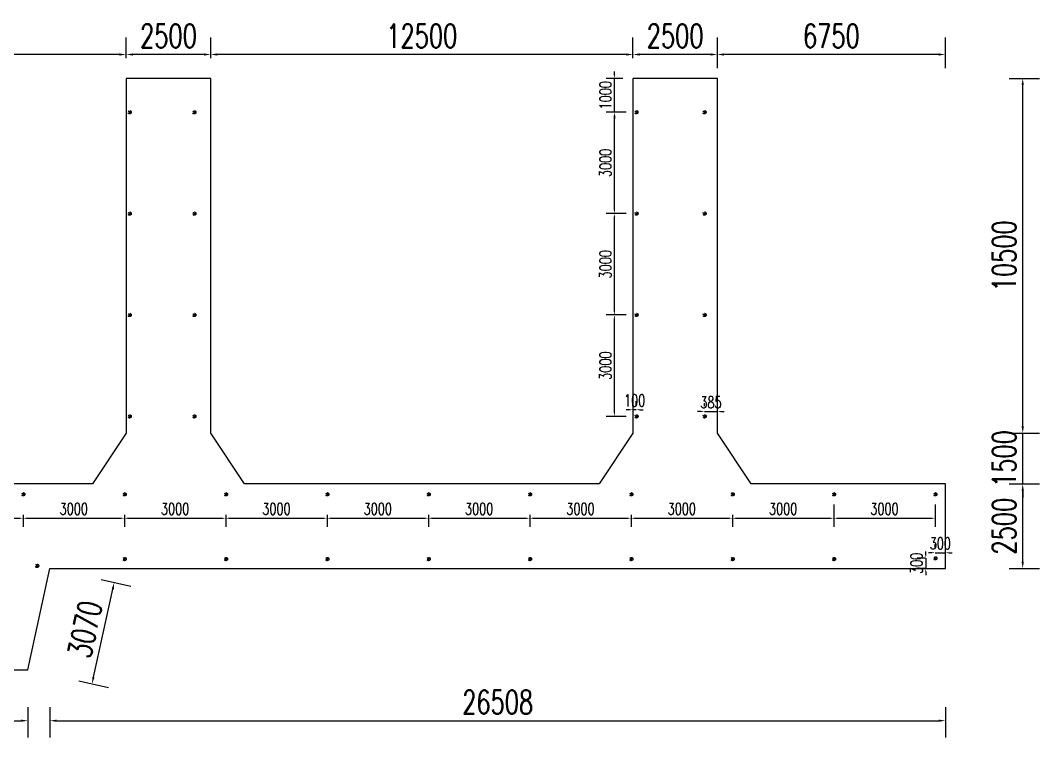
# Model space of a CAD drawing. Extents: x -18540 to 926017, y -610001 to -56924.
# Drawn here: x 618944 to 649118, y -315279 to -294057 of the extents above; entities that cross this region are included whole.
import ezdxf

# ---------------------------------------------------------------- set-up
doc = ezdxf.new("R2010")
doc.units = 0
doc.header["$LTSCALE"] = 10
doc.header["$MEASUREMENT"] = 0
doc.linetypes.add('ACAD_ISO14W100', pattern=[24, 12, -3, 0, -3, 0, -3, 0, -3])
doc.layers.add('PUB_DIM', color=3, linetype='Continuous')
doc.layers.add('W-STEEL_FRAME钢架', color=3, linetype='Continuous')
doc.layers.add('文字标注', color=7, linetype='Continuous', lineweight=18)
doc.styles.add('STANDARD_T3', font='simplex.shx', dxfattribs={"width": 0.7, "bigfont": 'gbcbig.shx'})
doc.dimstyles.new('W&&100', dxfattribs={"dimtxt": 350, "dimasz": 100, "dimexe": 250, "dimexo": 300, "dimgap": 100, "dimtad": 1, "dimdec": 0, "dimzin": 0, "dimdsep": 46, "dimtxsty": 'STANDARD_T3', "dimcen": 0.09, "dimclrd": 1, "dimclre": 1, "dimclrt": 7, "dimazin": 2, "dimtfac": 1, "dimtdec": 0, "dimtix": 1, "dimtmove": 2, "dimatfit": 3, "dimfxl": 100, "dimtolj": 1, "dimtzin": 0, "dimarcsym": 0})
doc.dimstyles.new('W&&200', dxfattribs={"dimtxt": 700, "dimasz": 200, "dimexe": 500, "dimexo": 600, "dimgap": 200, "dimtad": 1, "dimdec": 0, "dimzin": 0, "dimdsep": 46, "dimtxsty": 'STANDARD_T3', "dimcen": 0.09, "dimclrd": 1, "dimclre": 1, "dimclrt": 7, "dimazin": 2, "dimtfac": 1, "dimtdec": 0, "dimtix": 1, "dimtmove": 2, "dimatfit": 3, "dimfxl": 100, "dimtolj": 1, "dimtzin": 0, "dimarcsym": 0})

# ---------------------------------------------------------------- blocks, each defined once
blk = doc.blocks.new('*D1814')
at = {"layer": 'Defpoints', "color": 0, "transparency": 16777216}
for p in [(639578, -295066), (639578, -306273), (646328, -307773)]:
    blk.add_point(p, dxfattribs=at)
at = {"layer": 'W-STEEL_FRAME钢架', "color": 1, "lineweight": -2, "transparency": 16777216}
for p, q in [((639578, -295466), (639578, -294566)), ((646328, -295466), (646328, -294566)), ((646128, -295066), (639778, -295066))]:
    blk.add_line(p, q, dxfattribs=at)
at = {"layer": 'W-STEEL_FRAME钢架', "color": 1, "transparency": 16777216}
for points in [[(639778, -295033), (639778, -295099), (639578, -295066)], [(646128, -295033), (646128, -295099), (646328, -295066)]]:
    blk.add_solid(points, dxfattribs=at)
at = {"layer": 'W-STEEL_FRAME钢架', "color": 7, "transparency": 16777216, "insert": (642953, -294516), "char_height": 700, "attachment_point": 5, "style": 'STANDARD_T3'}
blk.add_mtext('\\A1;6750', dxfattribs=at)
blk = doc.blocks.new('*D1815')
at = {"layer": 'Defpoints', "color": 0, "transparency": 16777216}
for p in [(637078, -295066), (637078, -295773), (639578, -306273)]:
    blk.add_point(p, dxfattribs=at)
at = {"layer": 'W-STEEL_FRAME钢架', "color": 1, "lineweight": -2, "transparency": 16777216}
for p, q in [((637078, -295173), (637078, -294566)), ((639578, -295466), (639578, -294566)), ((639378, -295066), (637278, -295066))]:
    blk.add_line(p, q, dxfattribs=at)
at = {"layer": 'W-STEEL_FRAME钢架', "color": 1, "transparency": 16777216}
for points in [[(637278, -295033), (637278, -295099), (637078, -295066)], [(639378, -295033), (639378, -295099), (639578, -295066)]]:
    blk.add_solid(points, dxfattribs=at)
at = {"layer": 'W-STEEL_FRAME钢架', "color": 7, "transparency": 16777216, "insert": (638328, -294516), "char_height": 700, "attachment_point": 5, "style": 'STANDARD_T3'}
blk.add_mtext('\\A1;2500', dxfattribs=at)
blk = doc.blocks.new('*D1816')
at = {"layer": 'Defpoints', "color": 0, "transparency": 16777216}
for p in [(624578, -295066), (624578, -295773), (637078, -295773)]:
    blk.add_point(p, dxfattribs=at)
at = {"layer": 'W-STEEL_FRAME钢架', "color": 1, "lineweight": -2, "transparency": 16777216}
for p, q in [((624578, -295173), (624578, -294566)), ((637078, -295173), (637078, -294566)), ((636878, -295066), (624778, -295066))]:
    blk.add_line(p, q, dxfattribs=at)
at = {"layer": 'W-STEEL_FRAME钢架', "color": 1, "transparency": 16777216}
for points in [[(624778, -295033), (624778, -295099), (624578, -295066)], [(636878, -295033), (636878, -295099), (637078, -295066)]]:
    blk.add_solid(points, dxfattribs=at)
at = {"layer": 'W-STEEL_FRAME钢架', "color": 7, "transparency": 16777216, "insert": (630828, -294516), "char_height": 700, "attachment_point": 5, "style": 'STANDARD_T3'}
blk.add_mtext('\\A1;12500', dxfattribs=at)
blk = doc.blocks.new('*D1817')
at = {"layer": 'Defpoints', "color": 0, "transparency": 16777216}
for p in [(622078, -295066), (622078, -295773), (624578, -295773)]:
    blk.add_point(p, dxfattribs=at)
at = {"layer": 'W-STEEL_FRAME钢架', "color": 1, "lineweight": -2, "transparency": 16777216}
for p, q in [((622078, -295173), (622078, -294566)), ((624578, -295173), (624578, -294566)), ((624378, -295066), (622278, -295066))]:
    blk.add_line(p, q, dxfattribs=at)
at = {"layer": 'W-STEEL_FRAME钢架', "color": 1, "transparency": 16777216}
for points in [[(622278, -295033), (622278, -295099), (622078, -295066)], [(624378, -295033), (624378, -295099), (624578, -295066)]]:
    blk.add_solid(points, dxfattribs=at)
at = {"layer": 'W-STEEL_FRAME钢架', "color": 7, "transparency": 16777216, "insert": (623328, -294516), "char_height": 700, "attachment_point": 5, "style": 'STANDARD_T3'}
blk.add_mtext('\\A1;2500', dxfattribs=at)
blk = doc.blocks.new('*D1818')
at = {"layer": 'Defpoints', "color": 0, "transparency": 16777216}
for p in [(609578, -295066), (609578, -295773), (622078, -295773)]:
    blk.add_point(p, dxfattribs=at)
at = {"layer": 'W-STEEL_FRAME钢架', "color": 1, "lineweight": -2, "transparency": 16777216}
for p, q in [((609578, -295173), (609578, -294566)), ((622078, -295173), (622078, -294566)), ((621878, -295066), (609778, -295066))]:
    blk.add_line(p, q, dxfattribs=at)
at = {"layer": 'W-STEEL_FRAME钢架', "color": 1, "transparency": 16777216}
for points in [[(609778, -295033), (609778, -295099), (609578, -295066)], [(621878, -295033), (621878, -295099), (622078, -295066)]]:
    blk.add_solid(points, dxfattribs=at)
at = {"layer": 'W-STEEL_FRAME钢架', "color": 7, "transparency": 16777216, "insert": (615828, -294516), "char_height": 700, "attachment_point": 5, "style": 'STANDARD_T3'}
blk.add_mtext('\\A1;12500', dxfattribs=at)
blk = doc.blocks.new('*D1823')
at = {"layer": 'Defpoints', "color": 0, "transparency": 16777216}
for p in [(646328, -307773), (648618, -307773), (646328, -310273)]:
    blk.add_point(p, dxfattribs=at)
at = {"layer": 'W-STEEL_FRAME钢架', "color": 1, "lineweight": -2, "transparency": 16777216}
for p, q in [((648218, -307773), (649118, -307773)), ((648618, -310073), (648618, -307973)), ((648218, -310273), (649118, -310273))]:
    blk.add_line(p, q, dxfattribs=at)
at = {"layer": 'W-STEEL_FRAME钢架', "color": 1, "transparency": 16777216}
for points in [[(648584, -307973), (648651, -307973), (648618, -307773)], [(648584, -310073), (648651, -310073), (648618, -310273)]]:
    blk.add_solid(points, dxfattribs=at)
at = {"layer": 'W-STEEL_FRAME钢架', "color": 7, "transparency": 16777216, "insert": (648068, -309023), "char_height": 700, "attachment_point": 5, "rotation": 90, "style": 'STANDARD_T3'}
blk.add_mtext('\\A1;2500', dxfattribs=at)
blk = doc.blocks.new('*D1828')
at = {"layer": 'Defpoints', "color": 0, "transparency": 16777216}
for p in [(605863, -313273), (619163, -313273), (619163, -314779)]:
    blk.add_point(p, dxfattribs=at)
at = {"layer": 'W-STEEL_FRAME钢架', "color": 1, "lineweight": -2, "transparency": 16777216}
for p, q in [((605863, -314379), (605863, -315279)), ((619163, -314379), (619163, -315279)), ((606063, -314779), (618963, -314779))]:
    blk.add_line(p, q, dxfattribs=at)
at = {"layer": 'W-STEEL_FRAME钢架', "color": 1, "transparency": 16777216}
for points in [[(606063, -314746), (606063, -314813), (605863, -314779)], [(618963, -314746), (618963, -314813), (619163, -314779)]]:
    blk.add_solid(points, dxfattribs=at)
at = {"layer": 'W-STEEL_FRAME钢架', "color": 7, "transparency": 16777216, "insert": (612513, -314229), "char_height": 700, "attachment_point": 5, "style": 'STANDARD_T3'}
blk.add_mtext('\\A1;13300', dxfattribs=at)
blk = doc.blocks.new('*D1829')
at = {"layer": 'Defpoints', "color": 0, "transparency": 16777216}
for p in [(619820, -310274), (646328, -310273), (646328, -314779)]:
    blk.add_point(p, dxfattribs=at)
at = {"layer": 'W-STEEL_FRAME钢架', "color": 1, "lineweight": -2, "transparency": 16777216}
for p, q in [((619821, -314379), (619821, -315279)), ((646328, -314379), (646328, -315279)), ((620021, -314779), (646128, -314779))]:
    blk.add_line(p, q, dxfattribs=at)
at = {"layer": 'W-STEEL_FRAME钢架', "color": 1, "transparency": 16777216}
for points in [[(620021, -314746), (620021, -314813), (619821, -314779)], [(646128, -314745), (646128, -314812), (646328, -314779)]]:
    blk.add_solid(points, dxfattribs=at)
at = {"layer": 'W-STEEL_FRAME钢架', "color": 7, "transparency": 16777216, "insert": (633074, -314229), "char_height": 700, "attachment_point": 5, "rotation": 0.0018, "style": 'STANDARD_T3'}
blk.add_mtext('\\A1;26508', dxfattribs=at)
blk = doc.blocks.new('*D1830')
at = {"layer": 'Defpoints', "color": 0, "transparency": 16777216}
for p in [(619820, -310274), (621722, -310691), (619163, -313273)]:
    blk.add_point(p, dxfattribs=at)
at = {"layer": 'W-STEEL_FRAME钢架', "color": 1, "lineweight": -2, "transparency": 16777216}
for p, q in [((621331, -310605), (622210, -310798)), ((621107, -313494), (621679, -310886)), ((620674, -313604), (621553, -313797))]:
    blk.add_line(p, q, dxfattribs=at)
at = {"layer": 'W-STEEL_FRAME钢架', "color": 1, "transparency": 16777216}
for points in [[(621647, -310879), (621712, -310893), (621722, -310691)], [(621075, -313487), (621140, -313502), (621064, -313690)]]:
    blk.add_solid(points, dxfattribs=at)
at = {"layer": 'W-STEEL_FRAME钢架', "color": 7, "transparency": 16777216, "insert": (620856, -312072), "char_height": 700, "attachment_point": 5, "rotation": 77.6347, "style": 'STANDARD_T3'}
blk.add_mtext('\\A1;3070', dxfattribs=at)
blk = doc.blocks.new('*D1831')
at = {"layer": 'Defpoints', "color": 0, "transparency": 16777216}
for p in [(639578, -306273), (648618, -306273), (646328, -307773)]:
    blk.add_point(p, dxfattribs=at)
at = {"layer": 'W-STEEL_FRAME钢架', "color": 1, "lineweight": -2, "transparency": 16777216}
for p, q in [((648618, -306073), (648618, -305873)), ((648218, -306273), (649118, -306273)), ((648618, -307773), (648618, -306273)), ((648218, -307773), (649118, -307773)), ((648618, -307973), (648618, -308173))]:
    blk.add_line(p, q, dxfattribs=at)
at = {"layer": 'W-STEEL_FRAME钢架', "color": 1, "transparency": 16777216}
for points in [[(648584, -306073), (648651, -306073), (648618, -306273)], [(648584, -307973), (648651, -307973), (648618, -307773)]]:
    blk.add_solid(points, dxfattribs=at)
at = {"layer": 'W-STEEL_FRAME钢架', "color": 7, "transparency": 16777216, "insert": (648068, -307023), "char_height": 700, "attachment_point": 5, "rotation": 90, "style": 'STANDARD_T3'}
blk.add_mtext('\\A1;1500', dxfattribs=at)
blk = doc.blocks.new('*D1821')
at = {"layer": 'Defpoints', "color": 0, "transparency": 16777216}
for p in [(639578, -295773), (648618, -295773), (639578, -306273)]:
    blk.add_point(p, dxfattribs=at)
at = {"layer": 'W-STEEL_FRAME钢架', "color": 1, "lineweight": -2, "transparency": 16777216}
for p, q in [((648218, -295773), (649118, -295773)), ((648618, -306073), (648618, -295973)), ((648218, -306273), (649118, -306273))]:
    blk.add_line(p, q, dxfattribs=at)
at = {"layer": 'W-STEEL_FRAME钢架', "color": 1, "transparency": 16777216}
for points in [[(648584, -295973), (648651, -295973), (648618, -295773)], [(648584, -306073), (648651, -306073), (648618, -306273)]]:
    blk.add_solid(points, dxfattribs=at)
at = {"layer": 'W-STEEL_FRAME钢架', "color": 7, "transparency": 16777216, "insert": (648068, -301023), "char_height": 700, "attachment_point": 5, "rotation": 90, "style": 'STANDARD_T3'}
blk.add_mtext('\\A1;10500', dxfattribs=at)
blk = doc.blocks.new('*D1834')
at = {"layer": 'Defpoints', "color": 0, "transparency": 16777216}
for p in [(616025, -308080), (619025, -308080), (619025, -308788)]:
    blk.add_point(p, dxfattribs=at)
at = {"layer": '文字标注', "color": 1, "lineweight": -2, "transparency": 16777216}
for p, q in [((616025, -308688), (616025, -309038)), ((616125, -308788), (618925, -308788)), ((619025, -308688), (619025, -309038))]:
    blk.add_line(p, q, dxfattribs=at)
at = {"layer": '文字标注', "color": 1, "transparency": 16777216}
for points in [[(616125, -308771), (616125, -308804), (616025, -308788)], [(618925, -308771), (618925, -308804), (619025, -308788)]]:
    blk.add_solid(points, dxfattribs=at)
at = {"layer": '文字标注', "color": 7, "transparency": 16777216, "insert": (617525, -308513), "char_height": 350, "attachment_point": 5, "style": 'STANDARD_T3'}
blk.add_mtext('\\A1;3000', dxfattribs=at)
blk = doc.blocks.new('*D1835')
at = {"layer": 'Defpoints', "color": 0, "transparency": 16777216}
for p in [(619025, -308080), (622025, -308080), (622025, -308788)]:
    blk.add_point(p, dxfattribs=at)
at = {"layer": '文字标注', "color": 1, "lineweight": -2, "transparency": 16777216}
for p, q in [((619025, -308688), (619025, -309038)), ((619125, -308788), (621925, -308788)), ((622025, -308688), (622025, -309038))]:
    blk.add_line(p, q, dxfattribs=at)
at = {"layer": '文字标注', "color": 1, "transparency": 16777216}
for points in [[(619125, -308771), (619125, -308804), (619025, -308788)], [(621925, -308771), (621925, -308804), (622025, -308788)]]:
    blk.add_solid(points, dxfattribs=at)
at = {"layer": '文字标注', "color": 7, "transparency": 16777216, "insert": (620525, -308513), "char_height": 350, "attachment_point": 5, "style": 'STANDARD_T3'}
blk.add_mtext('\\A1;3000', dxfattribs=at)
blk = doc.blocks.new('*D1836')
at = {"layer": 'Defpoints', "color": 0, "transparency": 16777216}
for p in [(622025, -308080), (625025, -308080), (625025, -308788)]:
    blk.add_point(p, dxfattribs=at)
at = {"layer": '文字标注', "color": 1, "lineweight": -2, "transparency": 16777216}
for p, q in [((622025, -308688), (622025, -309038)), ((622125, -308788), (624925, -308788)), ((625025, -308688), (625025, -309038))]:
    blk.add_line(p, q, dxfattribs=at)
at = {"layer": '文字标注', "color": 1, "transparency": 16777216}
for points in [[(622125, -308771), (622125, -308804), (622025, -308788)], [(624925, -308771), (624925, -308804), (625025, -308788)]]:
    blk.add_solid(points, dxfattribs=at)
at = {"layer": '文字标注', "color": 7, "transparency": 16777216, "insert": (623525, -308513), "char_height": 350, "attachment_point": 5, "style": 'STANDARD_T3'}
blk.add_mtext('\\A1;3000', dxfattribs=at)
blk = doc.blocks.new('*D1837')
at = {"layer": 'Defpoints', "color": 0, "transparency": 16777216}
for p in [(625025, -308080), (628025, -308080), (628025, -308788)]:
    blk.add_point(p, dxfattribs=at)
at = {"layer": '文字标注', "color": 1, "lineweight": -2, "transparency": 16777216}
for p, q in [((625025, -308688), (625025, -309038)), ((625125, -308788), (627925, -308788)), ((628025, -308688), (628025, -309038))]:
    blk.add_line(p, q, dxfattribs=at)
at = {"layer": '文字标注', "color": 1, "transparency": 16777216}
for points in [[(625125, -308771), (625125, -308804), (625025, -308788)], [(627925, -308771), (627925, -308804), (628025, -308788)]]:
    blk.add_solid(points, dxfattribs=at)
at = {"layer": '文字标注', "color": 7, "transparency": 16777216, "insert": (626525, -308513), "char_height": 350, "attachment_point": 5, "style": 'STANDARD_T3'}
blk.add_mtext('\\A1;3000', dxfattribs=at)
blk = doc.blocks.new('*D1838')
at = {"layer": 'Defpoints', "color": 0, "transparency": 16777216}
for p in [(628025, -308080), (631025, -308080), (631025, -308788)]:
    blk.add_point(p, dxfattribs=at)
at = {"layer": '文字标注', "color": 1, "lineweight": -2, "transparency": 16777216}
for p, q in [((628025, -308688), (628025, -309038)), ((628125, -308788), (630925, -308788)), ((631025, -308688), (631025, -309038))]:
    blk.add_line(p, q, dxfattribs=at)
at = {"layer": '文字标注', "color": 1, "transparency": 16777216}
for points in [[(628125, -308771), (628125, -308804), (628025, -308788)], [(630925, -308771), (630925, -308804), (631025, -308788)]]:
    blk.add_solid(points, dxfattribs=at)
at = {"layer": '文字标注', "color": 7, "transparency": 16777216, "insert": (629525, -308513), "char_height": 350, "attachment_point": 5, "style": 'STANDARD_T3'}
blk.add_mtext('\\A1;3000', dxfattribs=at)
blk = doc.blocks.new('*D1839')
at = {"layer": 'Defpoints', "color": 0, "transparency": 16777216}
for p in [(631025, -308080), (634025, -308080), (634025, -308788)]:
    blk.add_point(p, dxfattribs=at)
at = {"layer": '文字标注', "color": 1, "lineweight": -2, "transparency": 16777216}
for p, q in [((631025, -308688), (631025, -309038)), ((631125, -308788), (633925, -308788)), ((634025, -308688), (634025, -309038))]:
    blk.add_line(p, q, dxfattribs=at)
at = {"layer": '文字标注', "color": 1, "transparency": 16777216}
for points in [[(631125, -308771), (631125, -308804), (631025, -308788)], [(633925, -308771), (633925, -308804), (634025, -308788)]]:
    blk.add_solid(points, dxfattribs=at)
at = {"layer": '文字标注', "color": 7, "transparency": 16777216, "insert": (632525, -308513), "char_height": 350, "attachment_point": 5, "style": 'STANDARD_T3'}
blk.add_mtext('\\A1;3000', dxfattribs=at)
blk = doc.blocks.new('*D1840')
at = {"layer": 'Defpoints', "color": 0, "transparency": 16777216}
for p in [(634025, -308080), (637025, -308080), (637025, -308788)]:
    blk.add_point(p, dxfattribs=at)
at = {"layer": '文字标注', "color": 1, "lineweight": -2, "transparency": 16777216}
for p, q in [((634025, -308688), (634025, -309038)), ((634125, -308788), (636925, -308788)), ((637025, -308688), (637025, -309038))]:
    blk.add_line(p, q, dxfattribs=at)
at = {"layer": '文字标注', "color": 1, "transparency": 16777216}
for points in [[(634125, -308771), (634125, -308804), (634025, -308788)], [(636925, -308771), (636925, -308804), (637025, -308788)]]:
    blk.add_solid(points, dxfattribs=at)
at = {"layer": '文字标注', "color": 7, "transparency": 16777216, "insert": (635525, -308513), "char_height": 350, "attachment_point": 5, "style": 'STANDARD_T3'}
blk.add_mtext('\\A1;3000', dxfattribs=at)
blk = doc.blocks.new('*D1841')
at = {"layer": 'Defpoints', "color": 0, "transparency": 16777216}
for p in [(637025, -308080), (640025, -308080), (640025, -308788)]:
    blk.add_point(p, dxfattribs=at)
at = {"layer": '文字标注', "color": 1, "lineweight": -2, "transparency": 16777216}
for p, q in [((637025, -308688), (637025, -309038)), ((637125, -308788), (639925, -308788)), ((640025, -308688), (640025, -309038))]:
    blk.add_line(p, q, dxfattribs=at)
at = {"layer": '文字标注', "color": 1, "transparency": 16777216}
for points in [[(637125, -308771), (637125, -308804), (637025, -308788)], [(639925, -308771), (639925, -308804), (640025, -308788)]]:
    blk.add_solid(points, dxfattribs=at)
at = {"layer": '文字标注', "color": 7, "transparency": 16777216, "insert": (638525, -308513), "char_height": 350, "attachment_point": 5, "style": 'STANDARD_T3'}
blk.add_mtext('\\A1;3000', dxfattribs=at)
blk = doc.blocks.new('*D1842')
at = {"layer": 'Defpoints', "color": 0, "transparency": 16777216}
for p in [(640025, -308080), (643025, -308080), (643025, -308788)]:
    blk.add_point(p, dxfattribs=at)
at = {"layer": '文字标注', "color": 1, "lineweight": -2, "transparency": 16777216}
for p, q in [((640025, -308688), (640025, -309038)), ((640125, -308788), (642925, -308788)), ((643025, -308688), (643025, -309038))]:
    blk.add_line(p, q, dxfattribs=at)
at = {"layer": '文字标注', "color": 1, "transparency": 16777216}
for points in [[(640125, -308771), (640125, -308804), (640025, -308788)], [(642925, -308771), (642925, -308804), (643025, -308788)]]:
    blk.add_solid(points, dxfattribs=at)
at = {"layer": '文字标注', "color": 7, "transparency": 16777216, "insert": (641525, -308513), "char_height": 350, "attachment_point": 5, "style": 'STANDARD_T3'}
blk.add_mtext('\\A1;3000', dxfattribs=at)
blk = doc.blocks.new('*D1843')
at = {"layer": 'Defpoints', "color": 0, "transparency": 16777216}
for p in [(643025, -308080), (646025, -308080), (646025, -308788)]:
    blk.add_point(p, dxfattribs=at)
at = {"layer": '文字标注', "color": 1, "lineweight": -2, "transparency": 16777216}
for p, q in [((643025, -308380), (643025, -309038)), ((646025, -308380), (646025, -309038)), ((643125, -308788), (645925, -308788))]:
    blk.add_line(p, q, dxfattribs=at)
at = {"layer": '文字标注', "color": 1, "transparency": 16777216}
for points in [[(643125, -308771), (643125, -308804), (643025, -308788)], [(645925, -308771), (645925, -308804), (646025, -308788)]]:
    blk.add_solid(points, dxfattribs=at)
at = {"layer": '文字标注', "color": 7, "transparency": 16777216, "insert": (644525, -308513), "char_height": 350, "attachment_point": 5, "style": 'STANDARD_T3'}
blk.add_mtext('\\A1;3000', dxfattribs=at)
blk = doc.blocks.new('*D1844')
at = {"layer": 'Defpoints', "color": 0, "transparency": 16777216}
for p in [(646028, -309973), (645747, -310273), (646028, -310273)]:
    blk.add_point(p, dxfattribs=at)
at = {"layer": '文字标注', "color": 1, "lineweight": -2, "transparency": 16777216}
for p, q in [((645747, -309873), (645747, -309773)), ((645728, -309973), (645497, -309973)), ((645747, -309973), (645747, -310273)), ((645728, -310273), (645497, -310273)), ((645747, -310373), (645747, -310473))]:
    blk.add_line(p, q, dxfattribs=at)
at = {"layer": '文字标注', "color": 1, "transparency": 16777216}
for points in [[(645730, -309873), (645763, -309873), (645747, -309973)], [(645730, -310373), (645763, -310373), (645747, -310273)]]:
    blk.add_solid(points, dxfattribs=at)
at = {"layer": '文字标注', "color": 7, "transparency": 16777216, "insert": (645472, -310123), "char_height": 350, "attachment_point": 5, "rotation": 90, "style": 'STANDARD_T3'}
blk.add_mtext('\\A1;300', dxfattribs=at)
blk = doc.blocks.new('*D1845')
at = {"layer": 'Defpoints', "color": 0, "transparency": 16777216}
for p in [(646328, -309808), (646028, -309973), (646328, -309973)]:
    blk.add_point(p, dxfattribs=at)
at = {"layer": '文字标注', "color": 1, "lineweight": -2, "transparency": 16777216}
for p, q in [((646028, -309673), (646028, -309558)), ((646328, -309673), (646328, -309558)), ((645928, -309808), (645828, -309808)), ((646028, -309808), (646328, -309808)), ((646428, -309808), (646528, -309808))]:
    blk.add_line(p, q, dxfattribs=at)
at = {"layer": '文字标注', "color": 1, "transparency": 16777216}
for points in [[(645928, -309791), (645928, -309824), (646028, -309808)], [(646428, -309791), (646428, -309824), (646328, -309808)]]:
    blk.add_solid(points, dxfattribs=at)
at = {"layer": '文字标注', "color": 7, "transparency": 16777216, "insert": (646178, -309533), "char_height": 350, "attachment_point": 5, "style": 'STANDARD_T3'}
blk.add_mtext('\\A1;300', dxfattribs=at)
blk = doc.blocks.new('*D1846')
at = {"layer": 'Defpoints', "color": 0, "transparency": 16777216}
for p in [(637078, -305578), (637078, -305773), (637178, -305773)]:
    blk.add_point(p, dxfattribs=at)
at = {"layer": '文字标注', "color": 1, "lineweight": -2, "transparency": 16777216}
for p, q in [((637078, -305473), (637078, -305328)), ((637178, -305473), (637178, -305328)), ((636978, -305578), (636878, -305578)), ((637178, -305578), (637078, -305578)), ((637278, -305578), (637378, -305578))]:
    blk.add_line(p, q, dxfattribs=at)
at = {"layer": '文字标注', "color": 1, "transparency": 16777216}
for points in [[(636978, -305561), (636978, -305595), (637078, -305578)], [(637278, -305561), (637278, -305595), (637178, -305578)]]:
    blk.add_solid(points, dxfattribs=at)
at = {"layer": '文字标注', "color": 7, "transparency": 16777216, "insert": (637128, -305303), "char_height": 350, "attachment_point": 5, "style": 'STANDARD_T3'}
blk.add_mtext('\\A1;100', dxfattribs=at)
blk = doc.blocks.new('*D1847')
at = {"layer": 'Defpoints', "color": 0, "transparency": 16777216}
for p in [(639578, -305632), (639193, -305773), (639578, -305773)]:
    blk.add_point(p, dxfattribs=at)
at = {"layer": '文字标注', "color": 1, "lineweight": -2, "transparency": 16777216}
for p, q in [((639093, -305632), (638993, -305632)), ((639193, -305473), (639193, -305382)), ((639193, -305632), (639578, -305632)), ((639578, -305473), (639578, -305382)), ((639678, -305632), (639778, -305632))]:
    blk.add_line(p, q, dxfattribs=at)
at = {"layer": '文字标注', "color": 1, "transparency": 16777216}
for points in [[(639093, -305615), (639093, -305649), (639193, -305632)], [(639678, -305615), (639678, -305649), (639578, -305632)]]:
    blk.add_solid(points, dxfattribs=at)
at = {"layer": '文字标注', "color": 7, "transparency": 16777216, "insert": (639386, -305357), "char_height": 350, "attachment_point": 5, "style": 'STANDARD_T3'}
blk.add_mtext('\\A1;385', dxfattribs=at)
blk = doc.blocks.new('*D1848')
at = {"layer": 'Defpoints', "color": 0, "transparency": 16777216}
for p in [(636537, -302773), (637178, -302773), (637178, -305773)]:
    blk.add_point(p, dxfattribs=at)
at = {"layer": '文字标注', "color": 1, "lineweight": -2, "transparency": 16777216}
for p, q in [((636878, -302773), (636287, -302773)), ((636537, -305673), (636537, -302873)), ((636878, -305773), (636287, -305773))]:
    blk.add_line(p, q, dxfattribs=at)
at = {"layer": '文字标注', "color": 1, "transparency": 16777216}
for points in [[(636520, -302873), (636553, -302873), (636537, -302773)], [(636520, -305673), (636553, -305673), (636537, -305773)]]:
    blk.add_solid(points, dxfattribs=at)
at = {"layer": '文字标注', "color": 7, "transparency": 16777216, "insert": (636262, -304273), "char_height": 350, "attachment_point": 5, "rotation": 90, "style": 'STANDARD_T3'}
blk.add_mtext('\\A1;3000', dxfattribs=at)
blk = doc.blocks.new('*D1849')
at = {"layer": 'Defpoints', "color": 0, "transparency": 16777216}
for p in [(636537, -299773), (637178, -299773), (637178, -302773)]:
    blk.add_point(p, dxfattribs=at)
at = {"layer": '文字标注', "color": 1, "lineweight": -2, "transparency": 16777216}
for p, q in [((636878, -299773), (636287, -299773)), ((636537, -302673), (636537, -299873)), ((636878, -302773), (636287, -302773))]:
    blk.add_line(p, q, dxfattribs=at)
at = {"layer": '文字标注', "color": 1, "transparency": 16777216}
for points in [[(636520, -299873), (636553, -299873), (636537, -299773)], [(636520, -302673), (636553, -302673), (636537, -302773)]]:
    blk.add_solid(points, dxfattribs=at)
at = {"layer": '文字标注', "color": 7, "transparency": 16777216, "insert": (636262, -301273), "char_height": 350, "attachment_point": 5, "rotation": 90, "style": 'STANDARD_T3'}
blk.add_mtext('\\A1;3000', dxfattribs=at)
blk = doc.blocks.new('*D1850')
at = {"layer": 'Defpoints', "color": 0, "transparency": 16777216}
for p in [(636537, -296773), (637178, -296773), (637178, -299773)]:
    blk.add_point(p, dxfattribs=at)
at = {"layer": '文字标注', "color": 1, "lineweight": -2, "transparency": 16777216}
for p, q in [((636878, -296773), (636287, -296773)), ((636537, -299673), (636537, -296873)), ((636878, -299773), (636287, -299773))]:
    blk.add_line(p, q, dxfattribs=at)
at = {"layer": '文字标注', "color": 1, "transparency": 16777216}
for points in [[(636520, -296873), (636553, -296873), (636537, -296773)], [(636520, -299673), (636553, -299673), (636537, -299773)]]:
    blk.add_solid(points, dxfattribs=at)
at = {"layer": '文字标注', "color": 7, "transparency": 16777216, "insert": (636262, -298273), "char_height": 350, "attachment_point": 5, "rotation": 90, "style": 'STANDARD_T3'}
blk.add_mtext('\\A1;3000', dxfattribs=at)
blk = doc.blocks.new('*D1851')
at = {"layer": 'Defpoints', "color": 0, "transparency": 16777216}
for p in [(636537, -295773), (637078, -295773), (637178, -296773)]:
    blk.add_point(p, dxfattribs=at)
at = {"layer": '文字标注', "color": 1, "lineweight": -2, "transparency": 16777216}
for p, q in [((636537, -295673), (636537, -295573)), ((636778, -295773), (636287, -295773)), ((636537, -296773), (636537, -295773)), ((636878, -296773), (636287, -296773)), ((636537, -296873), (636537, -296973))]:
    blk.add_line(p, q, dxfattribs=at)
at = {"layer": '文字标注', "color": 1, "transparency": 16777216}
for points in [[(636520, -295673), (636553, -295673), (636537, -295773)], [(636520, -296873), (636553, -296873), (636537, -296773)]]:
    blk.add_solid(points, dxfattribs=at)
at = {"layer": '文字标注', "color": 7, "transparency": 16777216, "insert": (636262, -296273), "char_height": 350, "attachment_point": 5, "rotation": 90, "style": 'STANDARD_T3'}
blk.add_mtext('\\A1;1000', dxfattribs=at)

msp = doc.modelspace()

# ---------------------------------------------------------------- linework, layer by layer
at = {"layer": 'PUB_DIM', "color": 3, "linetype": 'ACAD_ISO14W100'}
for p, q in [((622218.3, -296798.5), (622132.4, -296747.3)), ((622204.7, -296732.2), (622145.8, -296813)), ((624133.2, -296798.5), (624047.3, -296747.3)), ((624119.6, -296732.2), (624060.7, -296813)), ((637221.3, -296798.5), (637135.4, -296747.3)), ((637207.7, -296732.2), (637148.8, -296813)), ((639236.2, -296798.5), (639150.3, -296747.3)), ((639222.6, -296732.2), (639163.7, -296813)), ((622218.3, -299798.5), (622132.4, -299747.3)), ((622204.7, -299732.2), (622145.8, -299813)), ((624133.2, -299798.5), (624047.3, -299747.3)), ((624119.6, -299732.2), (624060.7, -299813)), ((637221.3, -299798.5), (637135.4, -299747.3)), ((637207.7, -299732.2), (637148.8, -299813)), ((639236.2, -299798.5), (639150.3, -299747.3)), ((639222.6, -299732.2), (639163.7, -299813)), ((622218.3, -302798.5), (622132.4, -302747.3)), ((622204.7, -302732.2), (622145.8, -302813)), ((624133.2, -302798.5), (624047.3, -302747.3)), ((624119.6, -302732.2), (624060.7, -302813)), ((637221.3, -302798.5), (637135.4, -302747.3)), ((637207.7, -302732.2), (637148.8, -302813)), ((639236.2, -302798.5), (639150.3, -302747.3)), ((639222.6, -302732.2), (639163.7, -302813)), ((622218.3, -305798.5), (622132.4, -305747.3)), ((622204.7, -305732.2), (622145.8, -305813)), ((624133.2, -305798.5), (624047.3, -305747.3)), ((624119.6, -305732.2), (624060.7, -305813)), ((637221.3, -305798.5), (637135.4, -305747.3)), ((637207.7, -305732.2), (637148.8, -305813)), ((639236.2, -305798.5), (639150.3, -305747.3)), ((639222.6, -305732.2), (639163.7, -305813)), ((619068.3, -308105.7), (618982.4, -308054.5)), ((619054.7, -308039.4), (618995.8, -308120.2)), ((622068.3, -308105.7), (621982.4, -308054.5)), ((622054.7, -308039.4), (621995.8, -308120.2)), ((625068.3, -308105.7), (624982.4, -308054.5)), ((625054.7, -308039.4), (624995.8, -308120.2)), ((628068.3, -308105.7), (627982.4, -308054.5)), ((628054.7, -308039.4), (627995.8, -308120.2)), ((631068.3, -308105.7), (630982.4, -308054.5)), ((631054.7, -308039.4), (630995.8, -308120.2)), ((634068.3, -308105.7), (633982.4, -308054.5)), ((634054.7, -308039.4), (633995.8, -308120.2)), ((637068.3, -308105.7), (636982.4, -308054.5)), ((637054.7, -308039.4), (636995.8, -308120.2)), ((640068.3, -308105.7), (639982.4, -308054.5)), ((640054.7, -308039.4), (639995.8, -308120.2)), ((643068.3, -308105.7), (642982.4, -308054.5)), ((643054.7, -308039.4), (642995.8, -308120.2)), ((646068.3, -308105.7), (645982.4, -308054.5)), ((646054.7, -308039.4), (645995.8, -308120.2)), ((619480.2, -310170), (619394.3, -310221.2)), ((619466.6, -310236.3), (619407.7, -310155.5)), ((622068.3, -309969.4), (621982.4, -310020.5)), ((622054.7, -310035.7), (621995.8, -309954.8)), ((625068.3, -309969.4), (624982.4, -310020.5)), ((625054.7, -310035.7), (624995.8, -309954.8)), ((628068.3, -309969.4), (627982.4, -310020.5)), ((628054.7, -310035.7), (627995.8, -309954.8)), ((631068.3, -309969.4), (630982.4, -310020.5)), ((631054.7, -310035.7), (630995.8, -309954.8)), ((634068.3, -309969.4), (633982.4, -310020.5)), ((634054.7, -310035.7), (633995.8, -309954.8)), ((637068.3, -309969.4), (636982.4, -310020.5)), ((637054.7, -310035.7), (636995.8, -309954.8)), ((640068.3, -309969.4), (639982.4, -310020.5)), ((640054.7, -310035.7), (639995.8, -309954.8)), ((643068.3, -309969.4), (642982.4, -310020.5)), ((643054.7, -310035.7), (642995.8, -309954.8)), ((646071.3, -309947.4), (645985.4, -309998.5)), ((646057.7, -310013.7), (645998.8, -309932.8))]:
    msp.add_line(p, q, dxfattribs=at)
for centre in [(622175.4, -296772.7), (624090.3, -296772.7), (637178.4, -296772.7), (639193.3, -296772.7), (622175.4, -299772.7), (624090.3, -299772.7), (637178.4, -299772.7), (639193.3, -299772.7), (622175.4, -302772.7), (624090.3, -302772.7), (637178.4, -302772.7), (639193.3, -302772.7), (622175.4, -305772.7), (624090.3, -305772.7), (637178.4, -305772.7), (639193.3, -305772.7), (619025.4, -308079.9), (622025.4, -308079.9), (625025.4, -308079.9), (628025.4, -308079.9), (631025.4, -308079.9), (634025.4, -308079.9), (637025.4, -308079.9), (640025.4, -308079.9), (643025.4, -308079.9), (646025.4, -308079.9), (619437.3, -310195.8), (622025.4, -309995.1), (625025.4, -309995.1), (628025.4, -309995.1), (631025.4, -309995.1), (634025.4, -309995.1), (637025.4, -309995.1), (640025.4, -309995.1), (643025.4, -309995.1), (646028.4, -309973.1)]:
    msp.add_circle(centre, 50, dxfattribs=at)
at = {"layer": 'W-STEEL_FRAME钢架'}
msp.add_lwpolyline([(605862.9, -313272.9), (619162.9, -313272.9), (619820.4, -310273.7), (646327.9, -310272.9), (646327.9, -307772.9), (640577.9, -307772.9), (639577.9, -306272.9), (639577.9, -295772.9), (637077.9, -295772.9), (637077.9, -306272.9), (636077.9, -307772.9), (625577.9, -307772.9), (624577.9, -306272.9), (624577.9, -295772.9), (622077.9, -295772.9), (622077.9, -306272.9), (621077.9, -307772.9), (610578.3, -307772.9)], dxfattribs=at)

# ---------------------------------------------------------------- dimensions: what is measured, and where the dimension line sits
for base, p1, p2, picture, middle in [((609578.3, -295065.8), (622077.9, -295772.9), (609578.3, -295772.9), '*D1818', (615828.1, -294515.8)), ((622077.9, -295065.8), (624577.9, -295772.9), (622077.9, -295772.9), '*D1817', (623327.9, -294515.8)), ((624577.9, -295065.8), (637077.9, -295772.9), (624577.9, -295772.9), '*D1816', (630827.9, -294515.8)), ((637077.9, -295065.8), (639577.9, -306272.9), (637077.9, -295772.9), '*D1815', (638327.9, -294515.8)), ((639577.9, -295065.8), (646327.9, -307772.9), (639577.9, -306272.9), '*D1814', (642952.9, -294515.8))]:
    dim = msp.add_linear_dim(base=base, p1=p1, p2=p2, dimstyle='W&&200', override={"dimfxl": 400, "dimfxlon": 1}, dxfattribs=at)
    dim.commit()
    dim.dimension.update_dxf_attribs({"geometry": picture, "text_midpoint": middle})
for base, p1, p2, picture, middle in [((648617.6, -295772.9), (639577.9, -306272.9), (639577.9, -295772.9), '*D1821', (648067.6, -301022.9)), ((648617.6, -306272.9), (646327.9, -307772.9), (639577.9, -306272.9), '*D1831', (648067.6, -307022.9)), ((648617.6, -307772.9), (646327.9, -310272.9), (646327.9, -307772.9), '*D1823', (648067.6, -309022.9))]:
    dim = msp.add_linear_dim(base=base, p1=p1, p2=p2, angle=90, dimstyle='W&&200', override={"dimfxl": 400, "dimfxlon": 1}, dxfattribs=at)
    dim.commit()
    dim.dimension.update_dxf_attribs({"geometry": picture, "text_midpoint": middle})
for p1, p2, distance, picture, middle in [((619162.9, -313272.9), (619820.4, -310273.7), -1946.8, '*D1830', (620856, -312072.4)), ((619820.3885, -310273.7125), (646327.9315, -310272.8938), -4505.6483, '*D1829', (633074.2822, -314228.9515)), ((605862.9, -313272.9), (619162.9, -313272.9), -1506.5, '*D1828', (612512.9, -314229.4))]:
    dim = msp.add_aligned_dim(p1=p1, p2=p2, distance=distance, dimstyle='W&&200', override={"dimfxl": 400, "dimfxlon": 1}, dxfattribs=at)
    dim.commit()
    dim.dimension.update_dxf_attribs({"geometry": picture, "text_midpoint": middle})
at = {"layer": '文字标注', "color": 1}
for base, p1, p2, picture, middle in [((636536.6, -295772.9), (637178.3, -296772.6), (637077.9, -295772.9), '*D1851', (636261.6, -296272.8)), ((636536.6, -296772.6), (637178.4, -299772.7), (637178.3, -296772.6), '*D1850', (636261.6, -298272.7)), ((636536.6, -299772.7), (637178.1, -302772.8), (637178.4, -299772.7), '*D1849', (636261.6, -301272.8)), ((636536.6, -302772.8), (637178.3, -305772.6), (637178.1, -302772.8), '*D1848', (636261.6, -304272.7)), ((645746.8, -310272.9), (646028.3, -309973.3), (646028.3, -310272.9), '*D1844', (645471.8, -310123.1))]:
    dim = msp.add_linear_dim(base=base, p1=p1, p2=p2, angle=90, dimstyle='W&&100', dxfattribs=at)
    dim.commit()
    dim.dimension.update_dxf_attribs({"geometry": picture, "text_midpoint": middle})
for base, p1, p2, picture, middle in [((637077.9, -305578.1), (637178.3, -305772.9), (637077.9, -305772.9), '*D1846', (637128.1, -305303.1)), ((639577.9, -305632), (639193.2, -305772.6), (639577.9, -305772.6), '*D1847', (639385.6, -305357)), ((646025.3, -308787.6), (643025.4, -308079.9), (646025.3, -308079.8), '*D1843', (644525.4, -308512.6)), ((646327.9, -309807.7), (646028.3, -309973.3), (646327.9, -309973.3), '*D1845', (646178.1, -309532.7))]:
    dim = msp.add_linear_dim(base=base, p1=p1, p2=p2, dimstyle='W&&100', dxfattribs=at)
    dim.commit()
    dim.dimension.update_dxf_attribs({"geometry": picture, "text_midpoint": middle})
for base, p1, p2, picture, middle in [((619025.4, -308787.6), (616025.4, -308079.9), (619025.4, -308079.9), '*D1834', (617525.4, -308512.6)), ((622025.4, -308787.6), (619025.4, -308079.9), (622025.4, -308079.9), '*D1835', (620525.4, -308512.6)), ((625025.4, -308787.6), (622025.4, -308079.9), (625025.4, -308079.9), '*D1836', (623525.4, -308512.6)), ((628025.1, -308787.6), (625025.4, -308079.9), (628025.1, -308080), '*D1837', (626525.3, -308512.6)), ((631025.3, -308787.6), (628025.1, -308080), (631025.3, -308080.1), '*D1838', (629525.2, -308512.6)), ((634025.3, -308787.6), (631025.3, -308080.1), (634025.3, -308080.1), '*D1839', (632525.3, -308512.6)), ((637025.4, -308787.6), (634025.3, -308080.1), (637025.4, -308079.9), '*D1840', (635525.4, -308512.6)), ((640025.4, -308787.6), (637025.4, -308079.9), (640025.4, -308079.9), '*D1841', (638525.4, -308512.6)), ((643025.4, -308787.6), (640025.4, -308079.9), (643025.4, -308079.9), '*D1842', (641525.4, -308512.6))]:
    dim = msp.add_linear_dim(base=base, p1=p1, p2=p2, dimstyle='W&&100', override={"dimfxlon": 1}, dxfattribs=at)
    dim.commit()
    dim.dimension.update_dxf_attribs({"geometry": picture, "text_midpoint": middle})

doc.saveas('drawing.dxf')
